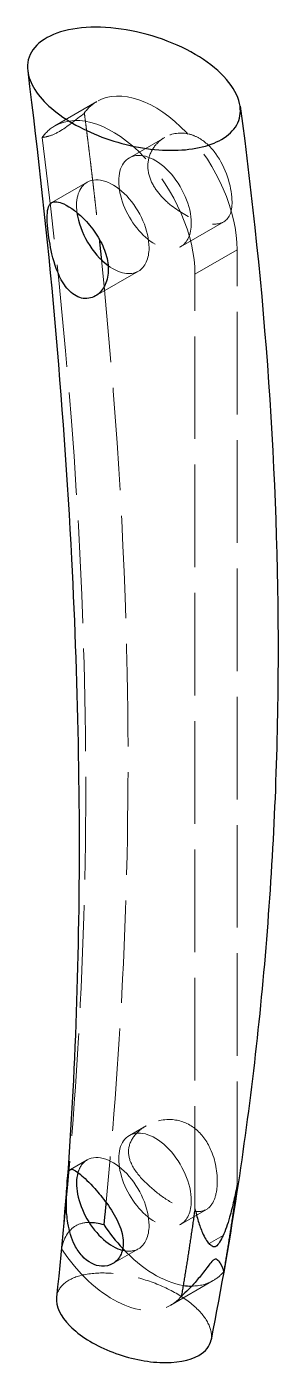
# Model space of a CAD drawing. Header units: millimetres. Extents: x -13 to 17, y -134 to 22.
import ezdxf

# ---------------------------------------------------------------- set-up
doc = ezdxf.new("R2010")
doc.units = ezdxf.units.MM
doc.linetypes.add('ACAD_ISO02W100', pattern=[15, 12, -3])
doc.layers.add('HIDDEN', color=7, linetype='ACAD_ISO02W100', lineweight=13)
doc.layers.add('VISIBLE', color=7, linetype='Continuous', lineweight=25)

msp = doc.modelspace()

# ---------------------------------------------------------------- linework, layer by layer
at = {"layer": 'HIDDEN'}
for p, q in [((-9.27, 10.35), (-4.33, 13.21)), ((3.61, 9.01), (-0.53, 6.63)), ((-5.47, 3.77), (-9.61, 1.38)), ((10.51, -0.86), (5.47, -3.77)), ((12.09, -4.12), (7.14, -6.98)), ((12.09, -113.39), (12.09, -4.12)), ((0.53, -6.63), (-4.51, -9.53)), ((7.14, -116.25), (7.14, -6.98)), ((1.44, -106.55), (-0.53, -107.68)), ((-5.47, -110.54), (-7.44, -111.68)), ((8.48, -116.34), (5.47, -118.08)), ((10.44, -119.39), (8.8, -120.33)), ((0.53, -120.93), (-2.48, -122.67)), ((4.33, -127.52), (9.27, -124.66))]:
    msp.add_line(p, q, dxfattribs=at)
for centre, major_axis, start_param, end_param in [((2.47, 1.43), (-6.8, 11.78), 3.926991, 6.283185), ((2.47, 1.43), (-6.8, 11.78), 0, 0.250898), ((-2.47, -1.43), (-6.8, 11.78), 3.926991, 6.283185), ((-2.47, -1.43), (-6.8, 11.78), 0, 0.250898), ((2.47, 1.43), (-3, 5.2), 0, 3.141593), ((2.47, 1.43), (-3, 5.2), 3.926991, 6.283185), ((-2.47, -1.43), (-3, 5.2), 0, 0.942969), ((-2.47, -1.43), (-3, 5.2), 3.926991, 6.283185), ((2.47, 1.43), (-3, 5.2), 3.141593, 3.926991), ((-2.47, -1.43), (-3, 5.2), 3.141593, 3.926991), ((-2.47, -1.43), (-3, 5.2), 2.22882, 3.141593), ((2.47, -112.88), (-3, 5.2), 0, 3.141593), ((2.47, -112.88), (-3, 5.2), 3.926991, 6.283185), ((-2.47, -115.74), (-3, 5.2), 0, 0.501687), ((-2.47, -115.74), (-3, 5.2), 3.926991, 6.283185), ((2.47, -112.88), (-3, 5.2), 3.141593, 3.926991), ((-2.47, -115.74), (-3, 5.2), 3.141593, 3.926991), ((-2.47, -115.74), (-6.8, 11.78), 1.683002, 3.141593), ((-2.47, -115.74), (-3, 5.2), 2.626379, 3.141593), ((2.47, -112.88), (-6.8, 11.78), 1.952973, 2.70625), ((2.47, -112.88), (-6.8, 11.78), 2.820188, 3.141593), ((2.47, -112.88), (-6.8, 11.78), 3.141593, 3.345037), ((-2.47, -115.74), (-6.8, 11.78), 3.141593, 3.345037)]:
    msp.add_ellipse(centre, major_axis=major_axis, ratio=0.57735, start_param=start_param, end_param=end_param, dxfattribs=at)
for points, knots in [([(-10.75, 9.01), (-10.55, 9.02), (-10.3, 9.06), (-10.02, 9.14), (-9.65, 9.24), (-9.2, 9.43), (-8.7, 9.72), (-7.84, 10.22), (-6.84, 11.03), (-5.8, 11.86)], [0, 0, 0, 0, 0.217032, 0.217032, 0.217032, 0.504488, 0.504488, 0.504488, 1, 1, 1, 1]), ([(11.48, 1.73), (11.42, 3.34), (10.75, 5.48), (9.59, 7.09), (9.04, 7.85), (8.37, 8.49), (7.65, 8.91), (7.27, 9.13), (6.88, 9.29), (6.48, 9.4), (5.47, 9.66), (4.45, 9.5), (3.61, 9.01)], [0, 0, 0, 0, 9.511806, 9.511806, 9.511806, 14.024478, 14.024478, 14.024478, 16.383186, 16.383186, 16.383186, 22.468502, 22.468502, 22.468502, 22.468502]), ([(-10.75, 9.01), (-7.85, -13.37), (-6.15, -35.28), (-5.74, -56.48), (-5.51, -68.02), (-5.67, -79.35), (-6.18, -90.44), (-6.66, -100.81), (-7.45, -110.96), (-8.47, -120.96)], [0, 0, 0, 0, 0.48736, 0.48736, 0.48736, 0.752493, 0.752493, 0.752493, 1, 1, 1, 1]), ([(3.61, 9.01), (3.15, 8.75), (2.75, 8.4), (2.43, 7.97), (2.07, 7.5), (1.8, 6.93), (1.69, 6.3), (1.58, 5.68), (1.63, 5), (1.85, 4.35), (2.05, 3.74), (2.38, 3.16), (2.79, 2.63), (3.2, 2.1), (3.69, 1.61), (4.22, 1.17), (5.19, 0.38), (6.31, -0.27), (7.38, -0.69), (7.92, -0.9), (8.45, -1.04), (8.93, -1.1), (9.56, -1.17), (10.1, -1.1), (10.51, -0.86)], [0, 0, 0, 0, 0.106492, 0.106492, 0.106492, 0.223705, 0.223705, 0.223705, 0.340918, 0.340918, 0.340918, 0.450783, 0.450783, 0.450783, 0.560648, 0.560648, 0.560648, 0.761134, 0.761134, 0.761134, 0.863607, 0.863607, 0.863607, 1, 1, 1, 1]), ([(-3.8, -5.32), (-2.11, -21.75), (-1.09, -37.88), (-0.79, -53.63), (-0.56, -65.16), (-0.72, -76.49), (-1.23, -87.59), (-1.67, -97.05), (-2.37, -106.35), (-3.26, -115.5)], [0, 0, 0, 0, 0.424219, 0.424219, 0.424219, 0.734982, 0.734982, 0.734982, 1, 1, 1, 1]), ([(9.74, -113.59), (9.83, -112.34), (9.63, -110.84), (9.06, -109.49), (8.66, -108.53), (8.05, -107.64), (7.29, -107), (6.52, -106.35), (5.61, -105.97), (4.72, -105.86), (3.55, -105.72), (2.4, -106), (1.44, -106.55)], [0, 0, 0, 0, 4.581976, 4.581976, 4.581976, 7.843269, 7.843269, 7.843269, 11.138935, 11.138935, 11.138935, 15.449282, 15.449282, 15.449282, 15.449282]), ([(1.44, -106.55), (1.03, -106.79), (0.66, -107.07), (0.33, -107.41), (-0.09, -107.85), (-0.42, -108.39), (-0.56, -108.98), (-0.7, -109.55), (-0.63, -110.15), (-0.42, -110.7), (-0.13, -111.46), (0.39, -112.17), (1.02, -112.84), (1.43, -113.27), (1.88, -113.69), (2.37, -114.09), (3.07, -114.68), (3.84, -115.22), (4.61, -115.65), (5.57, -116.19), (6.5, -116.54), (7.26, -116.59), (7.73, -116.62), (8.13, -116.54), (8.48, -116.34)], [0, 0, 0, 0, 0.088709, 0.088709, 0.088709, 0.203864, 0.203864, 0.203864, 0.314953, 0.314953, 0.314953, 0.467759, 0.467759, 0.467759, 0.566962, 0.566962, 0.566962, 0.71124, 0.71124, 0.71124, 0.889848, 0.889848, 0.889848, 1, 1, 1, 1]), ([(8.48, -116.34), (8.48, -116.34), (8.49, -116.34), (8.49, -116.33), (8.86, -116.12), (9.14, -115.77), (9.35, -115.3), (9.56, -114.84), (9.69, -114.25), (9.74, -113.59)], [0, 0, 0, 0, 0.007557, 0.007557, 0.007557, 0.503779, 0.503779, 0.503779, 1, 1, 1, 1]), ([(-8.47, -120.96), (-8.25, -119.75), (-7.67, -118.74), (-6.78, -118.24), (-6.33, -117.98), (-5.81, -117.86), (-5.25, -117.85)], [0, 0, 0, 0, 0.663498, 0.663498, 0.663498, 1, 1, 1, 1]), ([(9.03, -131.59), (9.15, -130.99), (9.03, -130.31), (8.67, -129.62), (8.32, -128.93), (7.73, -128.23), (6.96, -127.56), (6.18, -126.89), (5.23, -126.26), (4.15, -125.72), (3.08, -125.18), (1.9, -124.72), (0.7, -124.39), (-0.5, -124.06), (-1.72, -123.86), (-2.86, -123.79), (-4.01, -123.72), (-5.07, -123.8), (-5.98, -124), (-6.89, -124.21), (-7.63, -124.55), (-8.16, -125), (-8.69, -125.45), (-9, -126), (-9.06, -126.62)], [0, 0, 0, 0, 0.125, 0.125, 0.125, 0.25, 0.25, 0.25, 0.375, 0.375, 0.375, 0.5, 0.5, 0.5, 0.625, 0.625, 0.625, 0.75, 0.75, 0.75, 0.875, 0.875, 0.875, 1, 1, 1, 1])]:
    msp.add_open_spline(points, degree=3, knots=knots, dxfattribs=at)
for points, degree in [([(-5.8, 11.86), (-4.84, 4.47), (-4.06, -2.86)], 2), ([(10.51, -0.86), (11.23, -0.45), (11.54, 0.47), (11.48, 1.73)], 3)]:
    msp.add_open_spline(points, degree=degree, dxfattribs=at)
at = {"layer": 'VISIBLE'}
for centre, major_axis, start_param, end_param in [((-2.47, -1.43), (-3, 5.2), 0.942969, 2.22882), ((-2.47, -115.74), (-3, 5.2), 0.501687, 2.626379), ((2.47, -112.88), (-6.8, 11.78), 1.683002, 1.952973), ((2.47, -112.88), (-6.8, 11.78), 2.70625, 2.820188)]:
    msp.add_ellipse(centre, major_axis=major_axis, ratio=0.57735, start_param=start_param, end_param=end_param, dxfattribs=at)
for points, knots in [([(12.43, 12.65), (12.31, 13.55), (11.86, 14.5), (11.13, 15.44), (10.39, 16.37), (9.37, 17.29), (8.14, 18.12), (6.91, 18.94), (5.46, 19.68), (3.91, 20.28), (2.37, 20.87), (0.72, 21.32), (-0.9, 21.59), (-2.53, 21.86), (-4.13, 21.95), (-5.58, 21.86), (-7.04, 21.76), (-8.35, 21.48), (-9.42, 21.04), (-10.48, 20.59), (-11.31, 19.98), (-11.82, 19.26), (-12.34, 18.53), (-12.55, 17.68), (-12.43, 16.78)], [0, 0, 0, 0, 0.125, 0.125, 0.125, 0.25, 0.25, 0.25, 0.375, 0.375, 0.375, 0.5, 0.5, 0.5, 0.625, 0.625, 0.625, 0.75, 0.75, 0.75, 0.875, 0.875, 0.875, 1, 1, 1, 1]), ([(-12.43, 16.78), (-12.26, 15.37), (-11.27, 13.82), (-9.64, 12.41), (-8.01, 11.01), (-5.76, 9.76), (-3.28, 8.89), (-0.81, 8.01), (1.87, 7.52), (4.28, 7.5), (6.69, 7.48), (8.81, 7.93), (10.26, 8.77)], [0, 0, 0, 0, 0.25, 0.25, 0.25, 0.5, 0.5, 0.5, 0.75, 0.75, 0.75, 1, 1, 1, 1]), ([(-12.43, 16.78), (-9.96, -2.82), (-8.25, -21.91), (-7.31, -40.26), (-6.5, -55.83), (-6.24, -70.87), (-6.53, -85.28), (-6.82, -99.69), (-7.64, -113.45), (-9.06, -126.62)], [0, 0, 0, 0, 0.37073, 0.37073, 0.37073, 0.685365, 0.685365, 0.685365, 1, 1, 1, 1]), ([(12.43, 12.65), (15.37, -8.98), (16.9, -30.44), (16.87, -51.52), (16.85, -62.07), (16.45, -72.51), (15.66, -82.83), (14.88, -93.15), (13.72, -103.34), (12.2, -113.35), (11.27, -119.5), (10.21, -125.59), (9.03, -131.59)], [0, 0, 0, 0, 0.433456, 0.433456, 0.433456, 0.650184, 0.650184, 0.650184, 0.866912, 0.866912, 0.866912, 1, 1, 1, 1]), ([(10.26, 8.77), (11.06, 9.23), (11.66, 9.81), (12.03, 10.47), (12.4, 11.13), (12.53, 11.87), (12.43, 12.65)], [0, 0, 0, 0, 0.0539884, 0.0539884, 0.0539884, 0.1079769, 0.1079769, 0.1079769, 0.1079769]), ([(-9.61, 1.38), (-9.29, 1.56), (-8.82, 1.52), (-8.21, 1.24), (-7.46, 0.89), (-6.47, 0.16), (-5.56, -0.83), (-5.05, -1.38), (-4.57, -2.01), (-4.17, -2.67), (-3.79, -3.31), (-3.47, -3.99), (-3.27, -4.66), (-3.07, -5.33), (-2.97, -6.01), (-3, -6.63)], [0, 0, 0, 0, 0.233121, 0.233121, 0.233121, 0.524544, 0.524544, 0.524544, 0.68746, 0.68746, 0.68746, 0.84373, 0.84373, 0.84373, 1, 1, 1, 1]), ([(-4.51, -9.53), (-5, -9.81), (-5.57, -9.9), (-6.13, -9.77), (-6.42, -9.7), (-6.7, -9.58), (-6.97, -9.4), (-7.47, -9.08), (-7.91, -8.59), (-8.28, -7.99), (-8.88, -7.06), (-9.29, -5.86), (-9.59, -4.59), (-9.82, -3.62), (-9.98, -2.59), (-10.07, -1.68), (-10.13, -1.09), (-10.16, -0.57), (-10.14, -0.13), (-10.13, 0.3), (-10.08, 0.64), (-9.98, 0.9), (-9.9, 1.12), (-9.77, 1.29), (-9.61, 1.38)], [0, 0, 0, 0, 0.138471, 0.138471, 0.138471, 0.209715, 0.209715, 0.209715, 0.339801, 0.339801, 0.339801, 0.545472, 0.545472, 0.545472, 0.70333, 0.70333, 0.70333, 0.806049, 0.806049, 0.806049, 0.908767, 0.908767, 0.908767, 1, 1, 1, 1]), ([(-3, -6.63), (-3.02, -7.29), (-3.18, -7.89), (-3.45, -8.39), (-3.71, -8.89), (-4.08, -9.28), (-4.51, -9.53)], [0, 0, 0, 0, 0.1049974, 0.1049974, 0.1049974, 0.2099949, 0.2099949, 0.2099949, 0.2099949]), ([(-2.48, -122.67), (-2.86, -122.89), (-3.31, -123), (-3.78, -122.97), (-4.56, -122.94), (-5.4, -122.51), (-6.06, -121.78), (-6.39, -121.42), (-6.67, -121), (-6.91, -120.53), (-7.31, -119.75), (-7.58, -118.85), (-7.73, -117.93), (-7.84, -117.27), (-7.89, -116.59), (-7.9, -115.92), (-7.92, -115.23), (-7.89, -114.54), (-7.86, -113.93), (-7.82, -113.26), (-7.77, -112.72), (-7.72, -112.36), (-7.66, -111.96), (-7.58, -111.76), (-7.44, -111.68)], [0, 0, 0, 0, 0.108429, 0.108429, 0.108429, 0.290323, 0.290323, 0.290323, 0.380313, 0.380313, 0.380313, 0.530111, 0.530111, 0.530111, 0.636908, 0.636908, 0.636908, 0.746071, 0.746071, 0.746071, 0.865724, 0.865724, 0.865724, 1, 1, 1, 1]), ([(-7.44, -111.68), (-7.23, -111.56), (-6.87, -111.74), (-6.27, -112.24), (-5.82, -112.61), (-5.23, -113.18), (-4.58, -113.9), (-4.12, -114.42), (-3.63, -115), (-3.18, -115.62), (-2.67, -116.32), (-2.21, -117.06), (-1.87, -117.79), (-1.53, -118.52), (-1.31, -119.25), (-1.25, -119.93)], [0, 0, 0, 0, 0.282217, 0.282217, 0.282217, 0.495313, 0.495313, 0.495313, 0.648382, 0.648382, 0.648382, 0.824241, 0.824241, 0.824241, 1, 1, 1, 1]), ([(12.09, -113.39), (12.04, -113.67), (11.97, -114.01), (11.9, -114.34), (11.83, -114.67), (11.77, -114.99), (11.69, -115.32), (11.55, -115.96), (11.39, -116.6), (11.2, -117.24), (11.08, -117.67), (10.96, -118.06), (10.84, -118.41), (10.7, -118.78), (10.57, -119.12), (10.44, -119.39)], [0, 0, 0, 0, 0.152977, 0.152977, 0.152977, 0.305955, 0.305955, 0.305955, 0.593165, 0.593165, 0.593165, 0.786329, 0.786329, 0.786329, 1, 1, 1, 1]), ([(7.14, -116.25), (7.2, -116.47), (7.26, -116.73), (7.33, -116.98), (7.4, -117.23), (7.47, -117.47), (7.54, -117.72), (7.69, -118.19), (7.85, -118.64), (8.03, -119.07), (8.15, -119.36), (8.27, -119.61), (8.4, -119.81), (8.53, -120.04), (8.67, -120.21), (8.8, -120.33)], [0, 0, 0, 0, 0.152977, 0.152977, 0.152977, 0.305955, 0.305955, 0.305955, 0.593165, 0.593165, 0.593165, 0.786329, 0.786329, 0.786329, 1, 1, 1, 1]), ([(-1.25, -119.93), (-1.2, -120.54), (-1.29, -121.11), (-1.51, -121.58), (-1.72, -122.05), (-2.06, -122.43), (-2.48, -122.67)], [0, 0, 0, 0, 0.1353204, 0.1353204, 0.1353204, 0.2706407, 0.2706407, 0.2706407, 0.2706407]), ([(10.44, -119.39), (10.31, -119.65), (10.17, -119.91), (10.03, -120.15), (9.9, -120.36), (9.75, -120.58), (9.59, -120.67)], [0, 0, 0, 0, 0.527588, 0.527588, 0.527588, 1, 1, 1, 1]), ([(9.59, -120.67), (9.47, -120.75), (9.32, -120.73), (9.19, -120.64), (9.05, -120.56), (8.93, -120.45), (8.8, -120.33)], [0, 0, 0, 0, 0.49643, 0.49643, 0.49643, 1, 1, 1, 1]), ([(9.37, -122.21), (9.29, -122.26), (9.2, -122.34), (9.12, -122.43), (8.97, -122.6), (8.82, -122.79), (8.68, -122.98), (8.51, -123.2), (8.33, -123.43), (8.15, -123.67), (7.83, -124.08), (7.5, -124.48), (7.16, -124.87), (6.66, -125.45), (6.12, -125.98), (5.56, -126.48)], [0, 0, 0, 0, 0.0724025, 0.0724025, 0.0724025, 0.2001832, 0.2001832, 0.2001832, 0.3503733, 0.3503733, 0.3503733, 0.6122726, 0.6122726, 0.6122726, 0.9999998, 0.9999998, 0.9999998, 0.9999998]), ([(10.51, -123.62), (10.51, -123.37), (10.39, -123.03), (10.15, -122.67), (10.07, -122.54), (9.96, -122.4), (9.83, -122.29), (9.77, -122.23), (9.7, -122.19), (9.62, -122.17), (9.55, -122.15), (9.47, -122.16), (9.37, -122.21)], [0, 0, 0, 0, 0.588677, 0.588677, 0.588677, 0.803489, 0.803489, 0.803489, 0.906166, 0.906166, 0.906166, 1, 1, 1, 1]), ([(-9.06, -126.62), (-9.18, -127.64), (-8.62, -128.83), (-7.49, -129.96), (-6.38, -131.08), (-4.71, -132.14), (-2.82, -132.9), (-0.94, -133.67), (1.15, -134.14), (3.02, -134.23), (4.89, -134.32), (6.53, -134.03), (7.61, -133.4)], [0, 0, 0, 0, 0.25, 0.25, 0.25, 0.5, 0.5, 0.5, 0.75, 0.75, 0.75, 1, 1, 1, 1])]:
    msp.add_open_spline(points, degree=3, knots=knots, dxfattribs=at)
for points, degree in [([(-4.06, -2.86), (-3.93, -4.09), (-3.8, -5.32)], 2), ([(12.09, -113.39), (11.37, -118.56), (10.51, -123.62)], 2), ([(-3.26, -115.5), (-3.39, -116.8), (-3.52, -118.1)], 2), ([(7.14, -116.25), (6.42, -121.42), (5.56, -126.48)], 2), ([(-5.25, -117.85), (-4.71, -117.84), (-4.13, -117.93), (-3.52, -118.1)], 3), ([(7.61, -133.4), (8.4, -132.94), (8.89, -132.32), (9.03, -131.59)], 3)]:
    msp.add_open_spline(points, degree=degree, dxfattribs=at)

doc.saveas('drawing.dxf')
